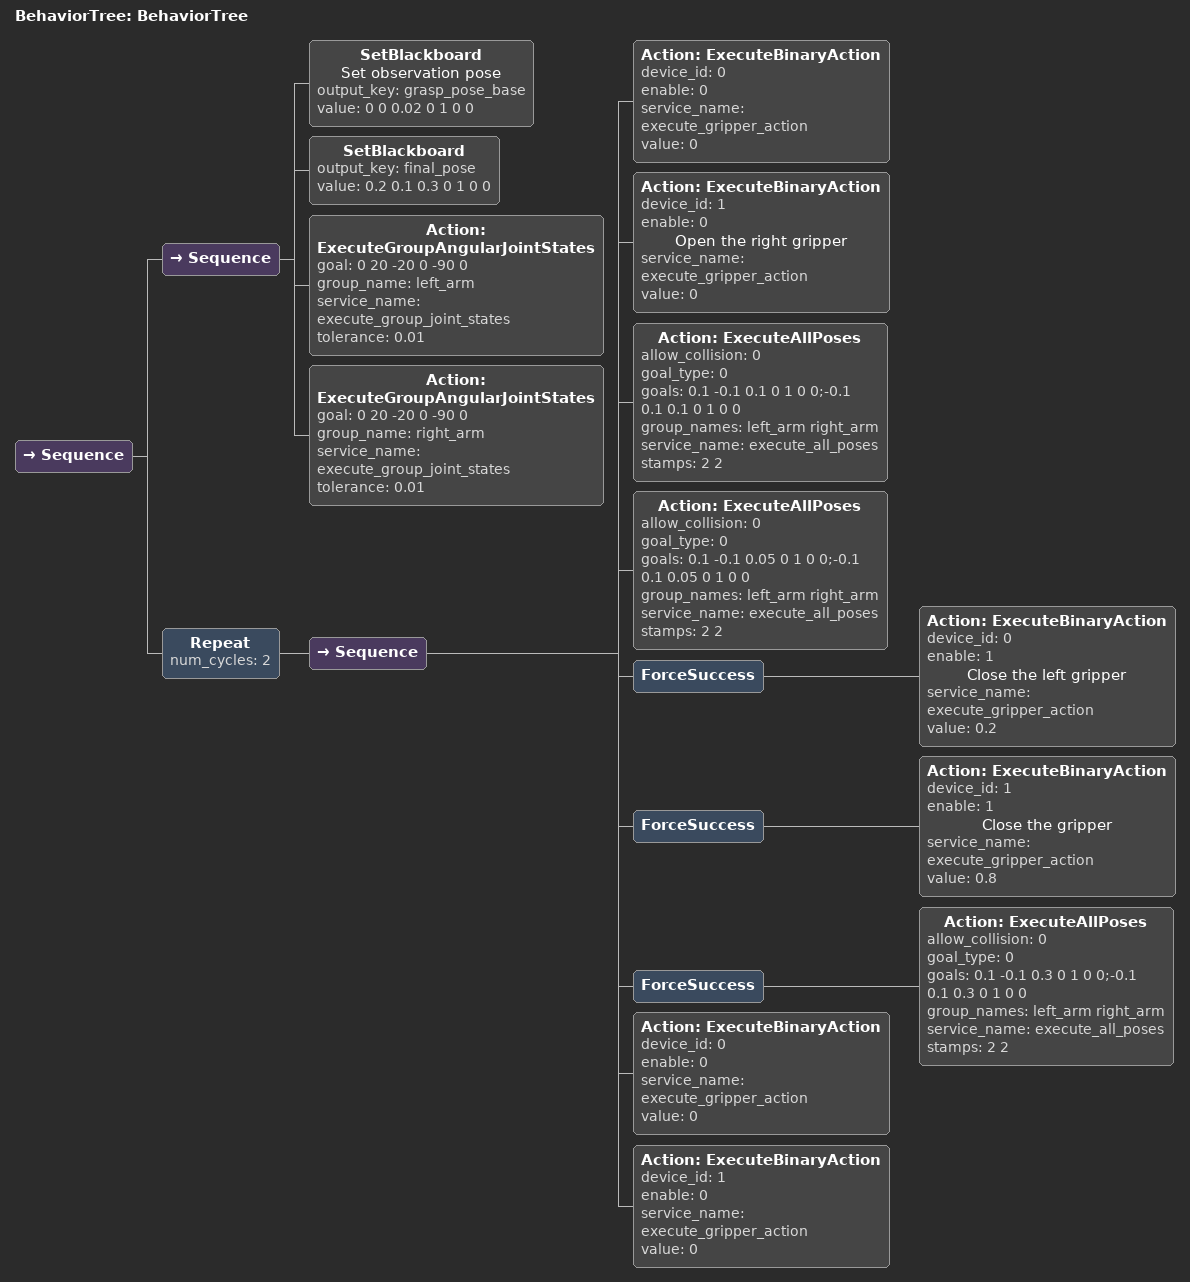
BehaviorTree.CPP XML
<?xml version="1.0"?>
<root main_tree_to_execute="BehaviorTree">
    <BehaviorTree ID="BehaviorTree">
        <Sequence>
            <Sequence>
                <SetBlackboard name="Set observation pose" output_key="grasp_pose_base" value="0 0 0.02 0 1 0 0"/>
                <SetBlackboard output_key="final_pose" value="0.2 0.1 0.3 0 1 0 0"/>
                <Action ID="ExecuteGroupAngularJointStates" goal="0 20 -20 0 -90 0" group_name="left_arm" service_name="execute_group_joint_states" tolerance="0.01"/>
                <Action ID="ExecuteGroupAngularJointStates" goal="0 20 -20 0 -90 0" group_name="right_arm" service_name="execute_group_joint_states" tolerance="0.01"/>
            </Sequence>
            <Repeat num_cycles="2">
                <Sequence>
                    <Action ID="ExecuteBinaryAction" device_id="0" enable="0" service_name="execute_gripper_action" value="0"/>
                    <Action ID="ExecuteBinaryAction" device_id="1" enable="0" name="Open the right gripper" service_name="execute_gripper_action" value="0"/>
                    <Action ID="ExecuteAllPoses" allow_collision="0" goal_type="0" goals="0.1 -0.1 0.1 0 1 0 0;-0.1 0.1 0.1 0 1 0 0" group_names="left_arm right_arm" service_name="execute_all_poses" stamps="2 2"/>
                    <Action ID="ExecuteAllPoses" allow_collision="0" goal_type="0" goals="0.1 -0.1 0.05 0 1 0 0;-0.1 0.1 0.05 0 1 0 0" group_names="left_arm right_arm" service_name="execute_all_poses" stamps="2 2"/>
                    <ForceSuccess>
                        <Action ID="ExecuteBinaryAction" device_id="0" enable="1" name="Close the left gripper" service_name="execute_gripper_action" value="0.2"/>
                    </ForceSuccess>
                    <ForceSuccess>
                        <Action ID="ExecuteBinaryAction" device_id="1" enable="1" name="Close the gripper" service_name="execute_gripper_action" value="0.8"/>
                    </ForceSuccess>
                    <ForceSuccess>
                        <Action ID="ExecuteAllPoses" allow_collision="0" goal_type="0" goals="0.1 -0.1 0.3 0 1 0 0;-0.1 0.1 0.3 0 1 0 0" group_names="left_arm right_arm" service_name="execute_all_poses" stamps="2 2"/>
                    </ForceSuccess>
                    <Action ID="ExecuteBinaryAction" device_id="0" enable="0" service_name="execute_gripper_action" value="0"/>
                    <Action ID="ExecuteBinaryAction" device_id="1" enable="0" service_name="execute_gripper_action" value="0"/>
                </Sequence>
            </Repeat>
        </Sequence>
    </BehaviorTree>
</root>
